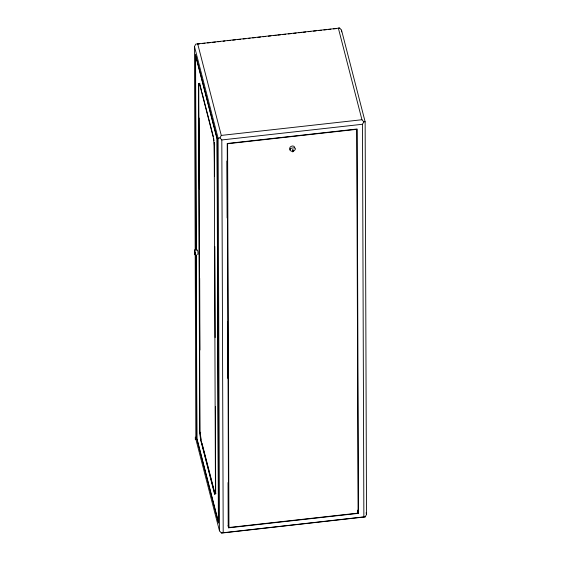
<?xml version="1.0" encoding="UTF-8"?>
<svg xmlns="http://www.w3.org/2000/svg" width="561" height="561" viewBox="0 0 561 561"><rect width="100%" height="100%" fill="white"/><g stroke="black" fill="none" stroke-linecap="round" stroke-linejoin="round"><path stroke-width="0.84" d="M194.962 252.387L194.997 252.394M197.156 250.031C197.795 248.467 198.524 256.019 197.577 254.294M292.646 149.857L292.975 149.689L292.982 151.758C282.26 148.392 302.47 145.047 292.653 151.835L292.975 149.857M195.193 249.862L194.485 46.535L195.803 44.095L339.664 28.057L341.53 30.147L365.148 121.828L366.515 514.465L365.197 516.905L222.668 532.95L221.336 532.943L219.47 530.853L195.852 439.172L195.207 254.245M219.47 530.853L218.103 138.223L219.954 137.859L221.279 135.418L197.661 43.73M221.336 532.943L363.865 516.891L362.497 124.261L363.816 121.821L365.148 121.828M201.974 443.141L215.073 493.989L214.583 494.045L200.614 439.803L199.723 432.419L198.51 83.954L199.856 83.294M214.583 494.045L215.936 493.385M338.43 28.302L339.664 28.057M198.005 44.01L199.737 43.814M202.346 43.527L204.947 43.232M207.556 42.945L210.158 42.657M212.766 42.363L215.368 42.075M217.977 41.78L220.578 41.493M223.187 41.198L224.919 41.009M227.528 40.715L230.129 40.427M232.738 40.14L235.34 39.845M237.948 39.558L240.55 39.263M243.158 38.975L245.76 38.688M248.369 38.393L250.101 38.204M252.709 37.91L255.311 37.622M257.92 37.328L260.521 37.04M263.13 36.745L265.732 36.458M268.34 36.17L270.942 35.876M273.551 35.588L276.152 35.294M277.891 35.105L280.493 34.81M283.102 34.523L285.703 34.228M288.312 33.941L290.914 33.653M293.522 33.358L296.124 33.071M298.733 32.776L301.334 32.489M303.073 32.293L305.682 32.005M308.284 31.718L310.892 31.423M313.494 31.136L316.102 30.841M318.704 30.553L321.313 30.259M323.914 29.971L326.523 29.684M328.255 29.488L330.864 29.2M333.465 28.906L336.074 28.618M198.51 83.954L199.001 83.898M221.279 135.418L361.95 119.738L363.816 121.821M219.954 137.859L221.819 139.948L362.497 124.261M215.445 493.442L214.225 144.976L214.716 144.92M199.723 432.419L200.705 432.314M200.614 439.803L201.104 439.747L200.712 436.465M228.937 527.508L358.093 513.112L356.754 129.332L227.598 143.735L228.937 527.508L228.194 524.633L228.047 482.572M228.565 527.831L358.458 513.35L357.119 129.009L227.226 143.49L228.565 527.831L227.948 525.433M363.865 516.891L365.197 516.905M290.402 149.752C287.4 147.003 294.35 143.911 294.777 147.774M338.332 28.05L361.95 119.738M366.088 512.782L366.515 514.465M357.638 510.152L358.458 513.35M357.722 511.674L358.093 513.112M194.485 46.535L218.103 138.223M201.581 90.945L199.611 83.323L198.755 83.926L199.968 432.391L200.859 439.775L214.828 494.017L215.69 493.414L215.389 406.732M202.016 92.642L213.369 136.716M199.365 83.351L213.341 137.592L214.225 144.976M194.969 254.329L195.326 255.15L194.702 249.799L195.025 254.582L194.962 252.471M214.421 142.459L214.618 144.1M213.685 138.385L213.979 140.846M214.176 142.487L214.583 176.463M200.214 432.363L200.508 434.824M341.53 30.147L341.537 31.9M226.925 161.007L227.121 217.963M227.486 321.355L227.682 378.31M221.819 139.948L223.194 532.578M214.828 246.51L215.144 337.568M199.12 118.048L199.365 188.966M199.681 278.27L199.926 350.064M196.245 250.073L195.572 55.588L217.044 138.974L218.383 521.807L196.904 438.422L196.266 255.332M196.084 250.304L195.403 54.2L217.212 138.855L218.552 523.196L196.743 438.541L196.105 254.687M195.319 437.089L195.326 439.543"/></g></svg>
